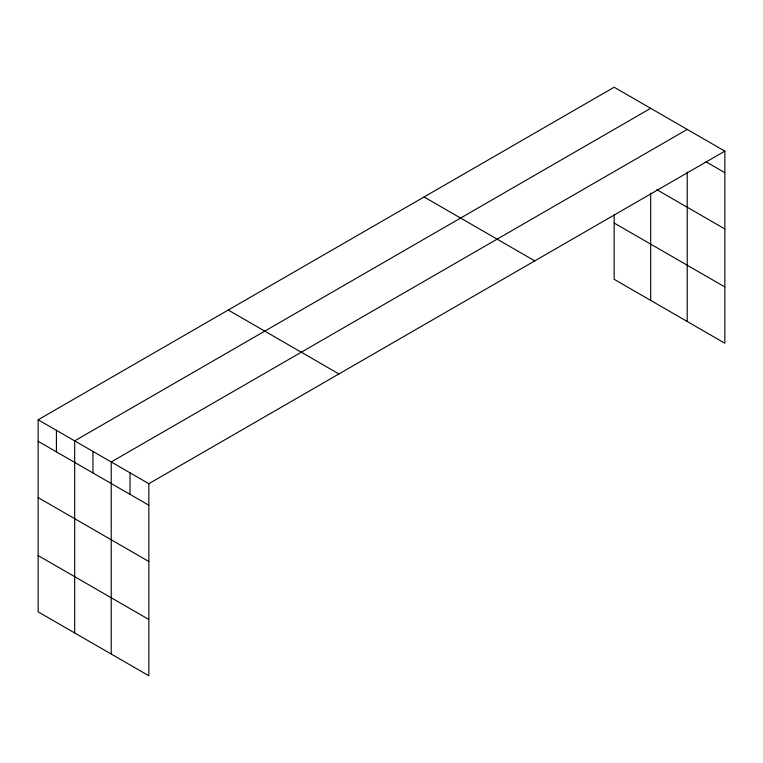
<?xml version="1.0" encoding="UTF-8"?>
<svg xmlns="http://www.w3.org/2000/svg" width="763" height="763" viewBox="0 0 763 763"><rect width="100%" height="100%" fill="white"/><g stroke="black" fill="none" stroke-linecap="round" stroke-linejoin="round"><path stroke-width="1.14" d="M687.215 172.056L687.215 321.49M38.15 419.774L148.852 483.694L148.852 675.77L38.15 611.859L38.15 419.774L614.148 87.23L724.85 151.141L724.85 343.226L614.148 279.306L614.148 214.908M650.677 108.317L74.679 440.871L74.679 632.947M687.215 129.414L111.217 461.958L111.217 654.044M148.852 483.694L724.85 151.141M706.033 161.813L724.85 172.676M656.762 189.653L724.85 228.957M614.148 223.025L724.85 286.945M424.066 196.968L534.768 260.889M228.232 310.036L338.934 373.946M38.15 441.31L148.852 505.23M38.15 497.59L148.852 561.511M38.15 555.578L148.852 619.489M650.677 193.096L650.677 300.403M130.034 472.822L130.034 494.367M92.952 451.41L92.952 472.955M56.414 430.322L56.414 451.858"/></g></svg>
